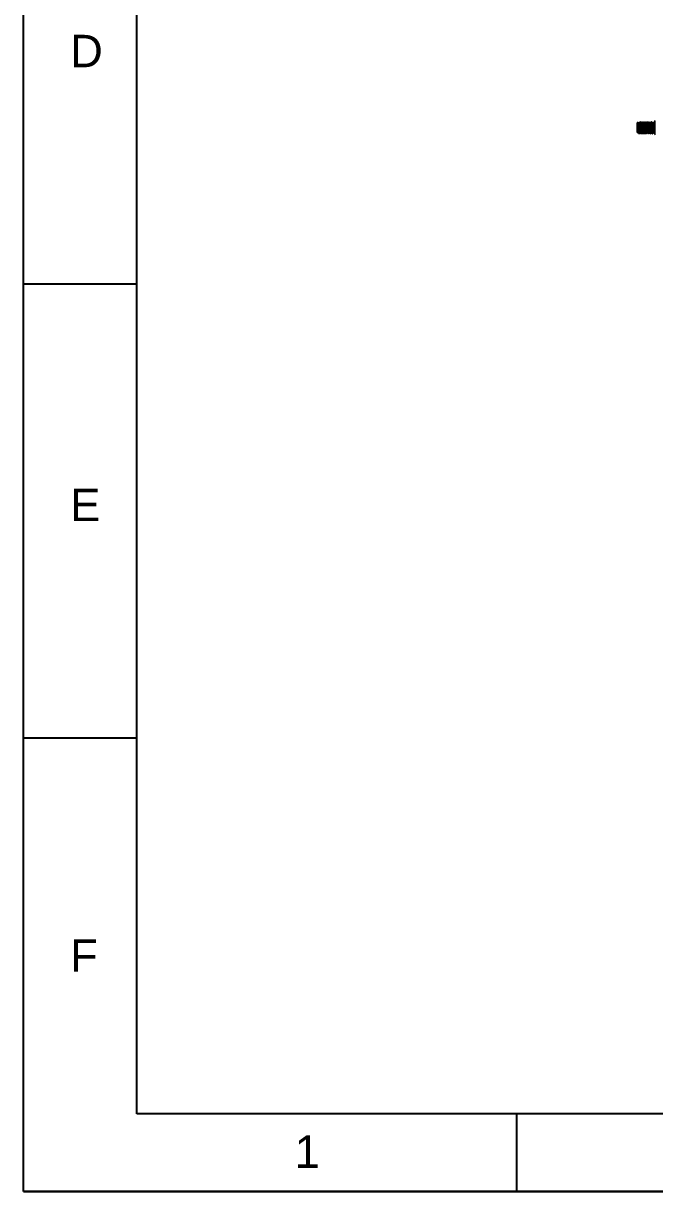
# Model space of a CAD drawing. Header units: millimetres. Extents: x 1409 to 26878, y 589 to 5187.
# Drawn here: x 1409 to 1736, y 589 to 1195 of the extents above; entities that cross this region are included whole.
import ezdxf

# ---------------------------------------------------------------- set-up
doc = ezdxf.new("R2010")
doc.units = ezdxf.units.MM
doc.layers.add('02___PRT_ALL_AXES', color=7, linetype='Continuous')
doc.layers.add('图框', color=7, linetype='Continuous')
doc.layers.add('细实线', color=7, linetype='Continuous', lineweight=18)
doc.styles.get("Standard").update_dxf_attribs({"font": 'arial.ttf'})

# ---------------------------------------------------------------- blocks, each defined once
blk = doc.blocks.new('产品尺寸图图框')
at = {"layer": '图框'}
for p, q in [((314.593, 395.09), (314.593, 605.09)), ((323.343, 401.09), (323.343, 599.09)), ((314.593, 465.09), (323.343, 465.09)), ((314.593, 430.09), (323.343, 430.09)), ((605.843, 401.09), (323.343, 401.09)), ((352.593, 401.09), (352.593, 395.09)), ((611.593, 395.09), (314.593, 395.09)), ((314.593, 395.09), (611.593, 395.09))]:
    blk.add_line(p, q, dxfattribs=at)
at = {"layer": '图框', "char_height": 2.5, "attachment_point": 1}
for s, insert in [('D', (318.198, 484.3)), ('E', (318.198, 449.3)), ('F', (318.198, 414.553)), ('1', (335.498, 399.421))]:
    blk.add_mtext_dynamic_manual_height_columns(s, width=1.58949, gutter_width=1.25, heights=[0], dxfattribs=dict(at, insert=insert))

msp = doc.modelspace()

# ---------------------------------------------------------------- linework, layer by layer
at = {"color": 7, "linetype": 'Continuous'}
for p, q in [((1727.1459, 1143.0697), (1727.5508, 1143.4746)), ((1727.1459, 1138.0697), (1727.1459, 1143.0697)), ((1727.5508, 1143.4746), (1727.5603, 1143.4712)), ((1727.6459, 1140.5697), (1727.6459, 1142.3331)), ((1728.3813, 1143.5571), (1728.3959, 1143.5697)), ((1729.3813, 1143.5571), (1729.3959, 1143.5697)), ((1729.5105, 1143.5571), (1729.4959, 1143.5697)), ((1730.3813, 1143.5571), (1730.3959, 1143.5697)), ((1730.5105, 1143.5571), (1730.4959, 1143.5697)), ((1731.3813, 1143.5571), (1731.3959, 1143.5697)), ((1731.5105, 1143.5571), (1731.4959, 1143.5697)), ((1732.3813, 1143.5571), (1732.3959, 1143.5697)), ((1732.5105, 1143.5571), (1732.4959, 1143.5697)), ((1733.3813, 1143.5571), (1733.3959, 1143.5697)), ((1733.5105, 1143.5571), (1733.4959, 1143.5697)), ((1734.3959, 1143.5697), (1734.3813, 1143.5571)), ((1734.5105, 1143.5571), (1734.4959, 1143.5697)), ((1735.1459, 1141.2559), (1734.6959, 1141.4968)), ((1734.9459, 1137.5697), (1734.9459, 1139.9064)), ((1735.358, 1141.3694), (1735.1459, 1141.2559)), ((1735.221, 1143.2807), (1735.2312, 1143.2844)), ((1735.4459, 1143.0697), (1735.2312, 1143.2844)), ((1735.4459, 1138.0697), (1735.4459, 1143.0697)), ((1735.9459, 1143.0697), (1735.4459, 1143.0697)), ((1735.9459, 1143.7197), (1735.9459, 1137.4197)), ((1727.1459, 1138.0697), (1727.2338, 1137.9818)), ((1727.2338, 1137.9818), (1727.2445, 1137.9856)), ((1727.8813, 1137.5823), (1727.8959, 1137.5697)), ((1727.9959, 1137.5697), (1728.0105, 1137.5823)), ((1728.8813, 1137.5823), (1728.8959, 1137.5697)), ((1729.0105, 1137.5823), (1728.9959, 1137.5697)), ((1729.8813, 1137.5823), (1729.8959, 1137.5697)), ((1730.0105, 1137.5823), (1729.9959, 1137.5697)), ((1730.8813, 1137.5823), (1730.8959, 1137.5697)), ((1731.0105, 1137.5823), (1730.9959, 1137.5697)), ((1731.8959, 1137.5697), (1731.8813, 1137.5823)), ((1732.0105, 1137.5823), (1731.9959, 1137.5697)), ((1732.8959, 1137.5697), (1732.8813, 1137.5823)), ((1733.0105, 1137.5823), (1732.9959, 1137.5697)), ((1733.8813, 1137.5823), (1733.8959, 1137.5697)), ((1734.0105, 1137.5823), (1733.9959, 1137.5697)), ((1734.8959, 1137.5697), (1734.8813, 1137.5823)), ((1735.4459, 1138.0697), (1734.9459, 1137.5697)), ((1735.9459, 1138.0697), (1735.4459, 1138.0697))]:
    msp.add_line(p, q, dxfattribs=at)
for points in [[(1727.2445, 1137.9856), (1727.3428, 1138.1549), (1727.4459, 1138.3322)], [(1727.4262, 1138.366), (1727.5519, 1138.1499), (1727.7261, 1137.8499), (1727.8813, 1137.5823)], [(1727.9656, 1142.7734), (1727.8428, 1142.9845), (1727.6686, 1143.2845), (1727.5603, 1143.4712)], [(1728.3813, 1143.5571), (1728.2261, 1143.2895), (1728.0519, 1142.9895), (1727.9459, 1142.8072)], [(1728.0105, 1137.5823), (1728.1686, 1137.8549), (1728.3428, 1138.1549), (1728.4459, 1138.3322)], [(1728.4262, 1138.366), (1728.5519, 1138.1499), (1728.7261, 1137.8499), (1728.8813, 1137.5823)], [(1728.9656, 1142.7734), (1728.8428, 1142.9845), (1728.6686, 1143.2845), (1728.5105, 1143.5571)], [(1729.3813, 1143.5571), (1729.2261, 1143.2895), (1729.0519, 1142.9895), (1728.9459, 1142.8072)], [(1729.0105, 1137.5823), (1729.1686, 1137.8549), (1729.3428, 1138.1549), (1729.4459, 1138.3322)], [(1729.4262, 1138.366), (1729.5519, 1138.1499), (1729.7261, 1137.8499), (1729.8813, 1137.5823)], [(1729.9656, 1142.7734), (1729.8428, 1142.9845), (1729.6686, 1143.2845), (1729.5105, 1143.5571)], [(1730.3813, 1143.5571), (1730.2261, 1143.2895), (1730.0519, 1142.9895), (1729.9459, 1142.8072)], [(1730.0105, 1137.5823), (1730.1686, 1137.8549), (1730.3428, 1138.1549), (1730.4459, 1138.3322)], [(1730.4262, 1138.366), (1730.5519, 1138.1499), (1730.7261, 1137.8499), (1730.8813, 1137.5823)], [(1730.9656, 1142.7734), (1730.8428, 1142.9845), (1730.6686, 1143.2845), (1730.5105, 1143.5571)], [(1731.3813, 1143.5571), (1731.2261, 1143.2895), (1731.0519, 1142.9895), (1730.9459, 1142.8072)], [(1731.0105, 1137.5823), (1731.1686, 1137.8549), (1731.3428, 1138.1549), (1731.4459, 1138.3322)], [(1731.4262, 1138.366), (1731.5519, 1138.1499), (1731.7261, 1137.8499), (1731.8813, 1137.5823)], [(1731.9656, 1142.7734), (1731.8428, 1142.9845), (1731.6686, 1143.2845), (1731.5105, 1143.5571)], [(1732.3813, 1143.5571), (1732.2261, 1143.2895), (1732.0519, 1142.9895), (1731.9459, 1142.8072)], [(1732.0105, 1137.5823), (1732.1686, 1137.8549), (1732.3428, 1138.1549), (1732.4459, 1138.3322)], [(1732.4262, 1138.366), (1732.5519, 1138.1499), (1732.7261, 1137.8499), (1732.8813, 1137.5823)], [(1732.9656, 1142.7734), (1732.8428, 1142.9845), (1732.6686, 1143.2845), (1732.5105, 1143.5571)], [(1733.3813, 1143.5571), (1733.2261, 1143.2895), (1733.0519, 1142.9895), (1732.9459, 1142.8072)], [(1733.0105, 1137.5823), (1733.1686, 1137.8549), (1733.3428, 1138.1549), (1733.4459, 1138.3322)], [(1733.4262, 1138.366), (1733.5519, 1138.1499), (1733.7261, 1137.8499), (1733.8813, 1137.5823)], [(1733.9656, 1142.7734), (1733.8428, 1142.9845), (1733.6686, 1143.2845), (1733.5105, 1143.5571)], [(1734.3813, 1143.5571), (1734.2261, 1143.2895), (1734.0519, 1142.9895), (1733.9459, 1142.8072)], [(1734.0105, 1137.5823), (1734.1686, 1137.8549), (1734.3428, 1138.1549), (1734.4459, 1138.3322)], [(1734.4262, 1138.366), (1734.5519, 1138.1499), (1734.7261, 1137.8499), (1734.8813, 1137.5823)], [(1734.9656, 1142.7734), (1734.8428, 1142.9845), (1734.6686, 1143.2845), (1734.5105, 1143.5571)], [(1735.221, 1143.2807), (1735.0519, 1142.9895), (1734.9459, 1142.8072)]]:
    msp.add_lwpolyline(points, dxfattribs=at)
for centre, start, end in [((1736.2459, 1143.7197), 90, 180), ((1736.2459, 1137.4197), 180, 270)]:
    msp.add_arc(centre, 0.3, start, end, dxfattribs=at)
for points, knots in [([(1727.1459, 1142.9962), (1727.152, 1142.9924), (1727.1643, 1142.9825), (1727.1812, 1142.9635), (1727.1979, 1142.9394), (1727.2146, 1142.9104), (1727.2311, 1142.8763), (1727.2475, 1142.8374), (1727.2639, 1142.7937), (1727.2865, 1142.7265), (1727.3141, 1142.6313), (1727.3457, 1142.504), (1727.3771, 1142.3608), (1727.4081, 1142.2028), (1727.4389, 1142.0314), (1727.4693, 1141.8477), (1727.4995, 1141.6533), (1727.54, 1141.3767), (1727.5894, 1141.0145), (1727.627, 1140.7202), (1727.6459, 1140.5697)], [0, 0, 0, 0, 0.00868031, 0.01877455, 0.03046572, 0.04385607, 0.05899946, 0.07591479, 0.09459861, 0.11503533, 0.16106056, 0.21369373, 0.27254751, 0.33718487, 0.4071235, 0.48185662, 0.56083809, 0.64351372, 0.81776721, 1, 1, 1, 1]), ([(1727.4262, 1138.366), (1727.4247, 1138.3688), (1727.4215, 1138.3748), (1727.4153, 1138.3892), (1727.4078, 1138.4114), (1727.3992, 1138.443), (1727.3906, 1138.481), (1727.3819, 1138.5253), (1727.3696, 1138.5965), (1727.3547, 1138.7003), (1727.3375, 1138.8415), (1727.3202, 1139.0037), (1727.3028, 1139.1848), (1727.2855, 1139.3826), (1727.2681, 1139.5948), (1727.2445, 1139.8989), (1727.2155, 1140.2947), (1727.1813, 1140.7748), (1727.1579, 1141.0966), (1727.1459, 1141.2559)], [0, 0, 0, 0, 0.0032477, 0.00701249, 0.01612934, 0.02739136, 0.04080228, 0.05634827, 0.07399115, 0.11537077, 0.16450386, 0.22080817, 0.28363325, 0.35221851, 0.42575351, 0.50334964, 0.66696417, 0.83520751, 1, 1, 1, 1]), ([(1727.1459, 1138.9602), (1727.1495, 1138.8904), (1727.1565, 1138.7579), (1727.1674, 1138.5706), (1727.1769, 1138.4287), (1727.1845, 1138.3275), (1727.19, 1138.2612), (1727.1954, 1138.2017), (1727.2008, 1138.1491), (1727.2062, 1138.1034), (1727.2116, 1138.0649), (1727.2163, 1138.0374), (1727.2201, 1138.019), (1727.2228, 1138.008), (1727.2254, 1137.9988), (1727.2281, 1137.9914), (1727.2307, 1137.9858), (1727.2328, 1137.9829), (1727.2338, 1137.9818)], [0, 0, 0, 0, 0.21281195, 0.404288, 0.57181818, 0.64603414, 0.71361313, 0.77437625, 0.82818239, 0.8748971, 0.91439344, 0.94659665, 0.95996176, 0.97150686, 0.98124293, 0.98919317, 0.9954069, 1, 1, 1, 1]), ([(1727.5603, 1143.4712), (1727.5614, 1143.4693), (1727.5634, 1143.4649), (1727.566, 1143.457), (1727.5687, 1143.447), (1727.5725, 1143.4297), (1727.5772, 1143.4028), (1727.5824, 1143.3644), (1727.5877, 1143.3179), (1727.5931, 1143.2635), (1727.5984, 1143.2014), (1727.6037, 1143.1317), (1727.609, 1143.0547), (1727.6164, 1142.938), (1727.6254, 1142.7756), (1727.6359, 1142.5623), (1727.6425, 1142.412), (1727.6459, 1142.3331)], [0, 0, 0, 0, 0.0055446, 0.01279714, 0.02180408, 0.03258162, 0.05945816, 0.09340812, 0.13437102, 0.18223451, 0.23684218, 0.29803224, 0.3656382, 0.43946538, 0.60493478, 0.79260805, 1, 1, 1, 1]), ([(1727.6459, 1142.3331), (1727.6535, 1142.2167), (1727.6686, 1141.9751), (1727.6902, 1141.6016), (1727.7119, 1141.2086), (1727.7335, 1140.8036), (1727.7552, 1140.3942), (1727.7769, 1139.9881), (1727.7985, 1139.593), (1727.8201, 1139.2163), (1727.8417, 1138.8651), (1727.8602, 1138.5914), (1727.8752, 1138.3902), (1727.8861, 1138.2543), (1727.8969, 1138.1293), (1727.9078, 1138.0157), (1727.9186, 1137.9143), (1727.9294, 1137.8254), (1727.9388, 1137.7593), (1727.9464, 1137.7131), (1727.9518, 1137.6834), (1727.9573, 1137.6571), (1727.9627, 1137.6343), (1727.9681, 1137.6149), (1727.9734, 1137.5989), (1727.9788, 1137.5865), (1727.9835, 1137.5783), (1727.9875, 1137.5738), (1727.9902, 1137.5715), (1727.993, 1137.57), (1727.995, 1137.5697), (1727.9959, 1137.5697)], [0, 0, 0, 0, 0.07307491, 0.15175285, 0.23448257, 0.31975119, 0.40594689, 0.49144602, 0.5746432, 0.65397222, 0.72794502, 0.79517322, 0.82585736, 0.85439578, 0.88065699, 0.90451418, 0.92586304, 0.94460783, 0.96066157, 0.9676607, 0.97396655, 0.97957403, 0.9844793, 0.98868216, 0.99218903, 0.99501394, 0.99718713, 0.99805082, 0.99878612, 0.99942133, 1, 1, 1, 1]), ([(1727.6459, 1140.5697), (1727.6557, 1140.3859), (1727.6748, 1140.0244), (1727.6993, 1139.5785), (1727.7191, 1139.2356), (1727.7338, 1138.9941), (1727.7484, 1138.7661), (1727.763, 1138.5535), (1727.7776, 1138.3581), (1727.7922, 1138.1815), (1727.8067, 1138.0254), (1727.8211, 1137.8909), (1727.8337, 1137.7931), (1727.844, 1137.7265), (1727.8513, 1137.6856), (1727.8586, 1137.6508), (1727.8658, 1137.6223), (1727.8721, 1137.6024), (1727.8773, 1137.5898), (1727.88, 1137.5846), (1727.8813, 1137.5823)], [0, 0, 0, 0, 0.1840874, 0.36193086, 0.44659118, 0.5274618, 0.60384067, 0.67508131, 0.74057966, 0.79978498, 0.8522004, 0.89738709, 0.93498478, 0.95084059, 0.96470062, 0.97654618, 0.98636523, 0.9941651, 0.99732272, 1, 1, 1, 1]), ([(1728.4262, 1138.366), (1728.4235, 1138.3707), (1728.4183, 1138.3818), (1728.4112, 1138.401), (1728.4041, 1138.4246), (1728.397, 1138.4526), (1728.3898, 1138.4848), (1728.3798, 1138.5362), (1728.3675, 1138.6107), (1728.3533, 1138.7121), (1728.3391, 1138.8287), (1728.3248, 1138.9594), (1728.3105, 1139.1034), (1728.2962, 1139.2593), (1728.2766, 1139.4873), (1728.2525, 1139.7921), (1728.2242, 1140.1745), (1728.1959, 1140.5697), (1728.1676, 1140.9649), (1728.1393, 1141.3473), (1728.1152, 1141.6521), (1728.0956, 1141.8801), (1728.0813, 1142.036), (1728.067, 1142.18), (1728.0527, 1142.3107), (1728.0385, 1142.4273), (1728.0243, 1142.5287), (1728.012, 1142.6032), (1728.002, 1142.6546), (1727.9948, 1142.6868), (1727.9877, 1142.7148), (1727.9806, 1142.7384), (1727.9735, 1142.7576), (1727.9683, 1142.7687), (1727.9656, 1142.7733)], [0, 0, 0, 0, 0.00367261, 0.00827011, 0.01381392, 0.02031208, 0.02776058, 0.03614869, 0.0556905, 0.07881306, 0.10533393, 0.13504996, 0.16772553, 0.20309433, 0.24087748, 0.32243243, 0.40975095, 0.50000037, 0.59024942, 0.67756763, 0.759123, 0.79690569, 0.8322758, 0.86494963, 0.89466764, 0.92118718, 0.94430965, 0.9638527, 0.9722395, 0.9796872, 0.98618648, 0.99173178, 0.99632868, 1, 1, 1, 1]), ([(1728.3959, 1143.5697), (1728.3972, 1143.5697), (1728.4002, 1143.5689), (1728.4042, 1143.5659), (1728.408, 1143.5613), (1728.4119, 1143.5548), (1728.4158, 1143.5467), (1728.4196, 1143.5367), (1728.4235, 1143.525), (1728.429, 1143.5059), (1728.4357, 1143.4776), (1728.4434, 1143.4383), (1728.4511, 1143.3921), (1728.4589, 1143.3392), (1728.4666, 1143.2795), (1728.4744, 1143.2134), (1728.4822, 1143.1408), (1728.4929, 1143.032), (1728.5062, 1142.8814), (1728.5217, 1142.6843), (1728.5371, 1142.4668), (1728.5527, 1142.2311), (1728.5682, 1141.9794), (1728.5837, 1141.7141), (1728.5993, 1141.4378), (1728.6202, 1141.0551), (1728.6356, 1140.7648), (1728.6459, 1140.5697)], [0, 0, 0, 0, 0.00132766, 0.00290261, 0.00488026, 0.00733984, 0.01032153, 0.01384698, 0.01792859, 0.02257373, 0.03356633, 0.04682583, 0.06233444, 0.08006795, 0.09999515, 0.1220687, 0.14623641, 0.17244523, 0.23074535, 0.29640765, 0.36881976, 0.4472831, 0.53105702, 0.61932139, 0.71123372, 0.80594278, 1, 1, 1, 1]), ([(1728.5105, 1143.5571), (1728.5094, 1143.559), (1728.5072, 1143.5624), (1728.5036, 1143.5665), (1728.4999, 1143.5691), (1728.4971, 1143.5697), (1728.4959, 1143.5697)], [0, 0, 0, 0, 0.32952599, 0.59720714, 0.81391513, 1, 1, 1, 1]), ([(1728.6159, 1142.7566), (1728.6117, 1142.8107), (1728.6034, 1142.9136), (1728.5904, 1143.0596), (1728.5773, 1143.1885), (1728.5644, 1143.2994), (1728.5531, 1143.3803), (1728.5439, 1143.4354), (1728.5373, 1143.4694), (1728.5308, 1143.4986), (1728.5244, 1143.5227), (1728.5179, 1143.5418), (1728.5131, 1143.5527), (1728.5105, 1143.5571)], [0, 0, 0, 0, 0.20112501, 0.38263727, 0.54306366, 0.68136038, 0.79668763, 0.84553088, 0.88841043, 0.92527782, 0.95611412, 0.98097195, 1, 1, 1, 1]), ([(1728.7459, 1140.5697), (1728.7351, 1140.7725), (1728.7141, 1141.1697), (1728.6823, 1141.7447), (1728.6551, 1142.1973), (1728.6329, 1142.5291), (1728.6216, 1142.6831), (1728.6159, 1142.7566)], [0, 0, 0, 0, 0.27809336, 0.54464386, 0.78863982, 0.89900579, 1, 1, 1, 1]), ([(1728.6459, 1140.5697), (1728.6557, 1140.3859), (1728.6748, 1140.0244), (1728.6993, 1139.5785), (1728.7191, 1139.2356), (1728.7338, 1138.9941), (1728.7484, 1138.7661), (1728.763, 1138.5535), (1728.7776, 1138.3581), (1728.7922, 1138.1815), (1728.8067, 1138.0254), (1728.8211, 1137.8909), (1728.8337, 1137.7931), (1728.844, 1137.7265), (1728.8513, 1137.6856), (1728.8586, 1137.6508), (1728.8658, 1137.6223), (1728.8721, 1137.6024), (1728.8773, 1137.5898), (1728.88, 1137.5846), (1728.8813, 1137.5823)], [0, 0, 0, 0, 0.1840874, 0.36193086, 0.44659118, 0.5274618, 0.60384067, 0.67508131, 0.74057966, 0.79978498, 0.8522004, 0.89738709, 0.93498478, 0.95084059, 0.96470062, 0.97654618, 0.98636523, 0.9941651, 0.99732272, 1, 1, 1, 1]), ([(1728.9959, 1137.5697), (1728.9946, 1137.5697), (1728.9916, 1137.5705), (1728.9876, 1137.5735), (1728.9838, 1137.5781), (1728.9799, 1137.5846), (1728.976, 1137.5927), (1728.9722, 1137.6027), (1728.9683, 1137.6144), (1728.9628, 1137.6335), (1728.9561, 1137.6618), (1728.9484, 1137.7011), (1728.9407, 1137.7473), (1728.9329, 1137.8002), (1728.9252, 1137.8599), (1728.9174, 1137.926), (1728.9096, 1137.9986), (1728.8989, 1138.1074), (1728.8856, 1138.258), (1728.8701, 1138.4551), (1728.8547, 1138.6726), (1728.8391, 1138.9083), (1728.8236, 1139.16), (1728.8081, 1139.4253), (1728.7925, 1139.7016), (1728.7716, 1140.0843), (1728.7563, 1140.3746), (1728.7459, 1140.5697)], [0, 0, 0, 0, 0.00132766, 0.00290261, 0.00488026, 0.00733984, 0.01032153, 0.01384698, 0.01792859, 0.02257373, 0.03356633, 0.04682583, 0.06233444, 0.08006795, 0.09999515, 0.1220687, 0.14623641, 0.17244523, 0.23074535, 0.29640765, 0.36881976, 0.4472831, 0.53105702, 0.61932139, 0.71123372, 0.80594278, 1, 1, 1, 1]), ([(1729.0659, 1142.1884), (1729.0619, 1142.2266), (1729.054, 1142.2995), (1729.0415, 1142.4032), (1729.0291, 1142.4956), (1729.0167, 1142.576), (1729.006, 1142.6352), (1728.9973, 1142.6762), (1728.991, 1142.7021), (1728.9848, 1142.7247), (1728.9786, 1142.744), (1728.9724, 1142.76), (1728.9679, 1142.7693), (1728.9656, 1142.7734)], [0, 0, 0, 0, 0.19354271, 0.36941916, 0.52634108, 0.66322385, 0.77940823, 0.82956689, 0.87435923, 0.91376744, 0.94780231, 0.97650927, 1, 1, 1, 1]), ([(1729.4262, 1138.366), (1729.4242, 1138.3696), (1729.4201, 1138.3778), (1729.4145, 1138.3916), (1729.409, 1138.4082), (1729.401, 1138.4355), (1729.3914, 1138.4764), (1729.3803, 1138.5333), (1729.3692, 1138.6005), (1729.358, 1138.6774), (1729.3469, 1138.7638), (1729.3357, 1138.8592), (1729.3245, 1138.9632), (1729.3091, 1139.1174), (1729.2901, 1139.3273), (1729.2678, 1139.5968), (1729.2456, 1139.8858), (1729.2233, 1140.1884), (1729.201, 1140.4986), (1729.1787, 1140.8103), (1729.1564, 1141.1171), (1729.1341, 1141.413), (1729.1119, 1141.6921), (1729.0897, 1141.9487), (1729.0739, 1142.1117), (1729.0659, 1142.1884)], [0, 0, 0, 0, 0.00322654, 0.0071034, 0.01164689, 0.01686226, 0.0293061, 0.04441371, 0.06213868, 0.08239945, 0.10510164, 0.13014495, 0.15740449, 0.18674471, 0.25109612, 0.32192471, 0.39783261, 0.4773115, 0.55878032, 0.64062118, 0.72120696, 0.79893105, 0.87224716, 0.93974177, 1, 1, 1, 1]), ([(1729.3959, 1143.5697), (1729.3972, 1143.5697), (1729.4, 1143.569), (1729.4038, 1143.5663), (1729.4075, 1143.5619), (1729.4113, 1143.556), (1729.415, 1143.5485), (1729.4187, 1143.5393), (1729.4224, 1143.5285), (1729.4277, 1143.5109), (1729.4341, 1143.4848), (1729.4415, 1143.4486), (1729.4489, 1143.4059), (1729.4563, 1143.357), (1729.4638, 1143.3019), (1729.4712, 1143.2408), (1729.4787, 1143.1737), (1729.489, 1143.0729), (1729.5018, 1142.9332), (1729.5112, 1142.8178), (1729.5159, 1142.7566)], [0, 0, 0, 0, 0.0046303, 0.01006171, 0.01681687, 0.02516903, 0.03525894, 0.04716289, 0.06092446, 0.07656944, 0.11356151, 0.15817542, 0.21035569, 0.27002065, 0.3370744, 0.41138916, 0.49281305, 0.5811905, 0.77806073, 1, 1, 1, 1]), ([(1729.7459, 1140.5697), (1729.7361, 1140.7535), (1729.717, 1141.115), (1729.6925, 1141.5609), (1729.6727, 1141.9038), (1729.658, 1142.1453), (1729.6434, 1142.3733), (1729.6288, 1142.5859), (1729.6142, 1142.7813), (1729.5996, 1142.9579), (1729.5851, 1143.114), (1729.5707, 1143.2485), (1729.5581, 1143.3463), (1729.5478, 1143.4129), (1729.5405, 1143.4538), (1729.5332, 1143.4886), (1729.526, 1143.5171), (1729.5197, 1143.537), (1729.5145, 1143.5496), (1729.5118, 1143.5548), (1729.5105, 1143.5571)], [0, 0, 0, 0, 0.18408737, 0.36193079, 0.4465911, 0.52746171, 0.60384057, 0.6750812, 0.74057955, 0.79978487, 0.85220031, 0.897387, 0.93498471, 0.95084053, 0.96470057, 0.97654615, 0.9863652, 0.99416508, 0.99732271, 1, 1, 1, 1]), ([(1729.5159, 1142.7566), (1729.5216, 1142.6831), (1729.5329, 1142.5291), (1729.5551, 1142.1973), (1729.5823, 1141.7447), (1729.6141, 1141.1697), (1729.6351, 1140.7725), (1729.6459, 1140.5697)], [0, 0, 0, 0, 0.10099421, 0.21136018, 0.45535613, 0.72190664, 1, 1, 1, 1]), ([(1729.6459, 1140.5697), (1729.6557, 1140.3859), (1729.6748, 1140.0244), (1729.6993, 1139.5785), (1729.7191, 1139.2356), (1729.7338, 1138.9941), (1729.7484, 1138.7661), (1729.763, 1138.5535), (1729.7776, 1138.3581), (1729.7922, 1138.1815), (1729.8067, 1138.0254), (1729.8211, 1137.8909), (1729.8337, 1137.7931), (1729.844, 1137.7265), (1729.8513, 1137.6856), (1729.8586, 1137.6508), (1729.8658, 1137.6223), (1729.8721, 1137.6024), (1729.8773, 1137.5898), (1729.88, 1137.5846), (1729.8813, 1137.5823)], [0, 0, 0, 0, 0.1840874, 0.36193086, 0.44659118, 0.5274618, 0.60384067, 0.67508131, 0.74057966, 0.79978498, 0.8522004, 0.89738709, 0.93498478, 0.95084059, 0.96470062, 0.97654618, 0.98636523, 0.9941651, 0.99732272, 1, 1, 1, 1]), ([(1729.9959, 1137.5697), (1729.9946, 1137.5697), (1729.9916, 1137.5705), (1729.9876, 1137.5735), (1729.9838, 1137.5781), (1729.9799, 1137.5846), (1729.976, 1137.5927), (1729.9722, 1137.6027), (1729.9683, 1137.6144), (1729.9628, 1137.6335), (1729.9561, 1137.6618), (1729.9484, 1137.7011), (1729.9407, 1137.7473), (1729.9329, 1137.8002), (1729.9252, 1137.8599), (1729.9174, 1137.926), (1729.9096, 1137.9986), (1729.8989, 1138.1074), (1729.8856, 1138.258), (1729.8701, 1138.4551), (1729.8547, 1138.6726), (1729.8391, 1138.9083), (1729.8236, 1139.16), (1729.8081, 1139.4253), (1729.7925, 1139.7016), (1729.7716, 1140.0843), (1729.7563, 1140.3746), (1729.7459, 1140.5697)], [0, 0, 0, 0, 0.00132766, 0.00290261, 0.00488026, 0.00733984, 0.01032153, 0.01384698, 0.01792859, 0.02257373, 0.03356633, 0.04682583, 0.06233444, 0.08006795, 0.09999515, 0.1220687, 0.14623641, 0.17244523, 0.23074535, 0.29640765, 0.36881976, 0.4472831, 0.53105702, 0.61932139, 0.71123372, 0.80594278, 1, 1, 1, 1]), ([(1730.4262, 1138.366), (1730.4235, 1138.3707), (1730.4183, 1138.3818), (1730.4112, 1138.401), (1730.4041, 1138.4246), (1730.397, 1138.4526), (1730.3898, 1138.4848), (1730.3798, 1138.5362), (1730.3675, 1138.6107), (1730.3533, 1138.7121), (1730.3391, 1138.8287), (1730.3248, 1138.9594), (1730.3105, 1139.1034), (1730.2962, 1139.2593), (1730.2766, 1139.4873), (1730.2525, 1139.7921), (1730.2242, 1140.1745), (1730.1959, 1140.5697), (1730.1676, 1140.9649), (1730.1393, 1141.3473), (1730.1152, 1141.6521), (1730.0956, 1141.8801), (1730.0813, 1142.036), (1730.067, 1142.18), (1730.0527, 1142.3107), (1730.0385, 1142.4273), (1730.0243, 1142.5287), (1730.012, 1142.6032), (1730.002, 1142.6546), (1729.9948, 1142.6868), (1729.9877, 1142.7148), (1729.9806, 1142.7384), (1729.9736, 1142.7576), (1729.9683, 1142.7687), (1729.9656, 1142.7734)], [0, 0, 0, 0, 0.0036735, 0.00827308, 0.01381777, 0.02031367, 0.02776039, 0.03614968, 0.05569402, 0.07881293, 0.10533677, 0.13505072, 0.16772665, 0.20309664, 0.24087759, 0.32243287, 0.40975204, 0.50000086, 0.59024912, 0.67756752, 0.75912372, 0.79690402, 0.83227632, 0.86494873, 0.89466598, 0.92118775, 0.94430678, 0.96385356, 0.97223984, 0.97968535, 0.98618328, 0.9917303, 0.99632951, 1, 1, 1, 1]), ([(1730.3959, 1143.5697), (1730.3972, 1143.5697), (1730.4002, 1143.5689), (1730.4042, 1143.5659), (1730.408, 1143.5613), (1730.4119, 1143.5548), (1730.4158, 1143.5467), (1730.4196, 1143.5367), (1730.4235, 1143.525), (1730.429, 1143.5059), (1730.4357, 1143.4776), (1730.4434, 1143.4383), (1730.4511, 1143.3921), (1730.4589, 1143.3392), (1730.4666, 1143.2795), (1730.4744, 1143.2134), (1730.4822, 1143.1408), (1730.4929, 1143.032), (1730.5062, 1142.8814), (1730.5217, 1142.6843), (1730.5371, 1142.4668), (1730.5527, 1142.2311), (1730.5682, 1141.9794), (1730.5837, 1141.7141), (1730.5993, 1141.4378), (1730.6202, 1141.0551), (1730.6356, 1140.7648), (1730.6459, 1140.5697)], [0, 0, 0, 0, 0.00132766, 0.00290261, 0.00488026, 0.00733984, 0.01032153, 0.01384698, 0.01792859, 0.02257373, 0.03356633, 0.04682583, 0.06233444, 0.08006795, 0.09999515, 0.1220687, 0.14623641, 0.17244523, 0.23074535, 0.29640765, 0.36881976, 0.4472831, 0.53105702, 0.61932139, 0.71123372, 0.80594278, 1, 1, 1, 1]), ([(1730.7459, 1140.5697), (1730.7361, 1140.7535), (1730.717, 1141.115), (1730.6925, 1141.5609), (1730.6727, 1141.9038), (1730.658, 1142.1453), (1730.6434, 1142.3733), (1730.6288, 1142.5859), (1730.6142, 1142.7813), (1730.5996, 1142.9579), (1730.5851, 1143.114), (1730.5707, 1143.2485), (1730.5581, 1143.3463), (1730.5478, 1143.4129), (1730.5405, 1143.4538), (1730.5332, 1143.4886), (1730.526, 1143.5171), (1730.5197, 1143.537), (1730.5145, 1143.5496), (1730.5118, 1143.5548), (1730.5105, 1143.5571)], [0, 0, 0, 0, 0.18408737, 0.36193079, 0.4465911, 0.52746171, 0.60384057, 0.6750812, 0.74057955, 0.79978487, 0.85220031, 0.897387, 0.93498471, 0.95084053, 0.96470057, 0.97654615, 0.9863652, 0.99416508, 0.99732271, 1, 1, 1, 1]), ([(1730.6459, 1140.5697), (1730.6557, 1140.3859), (1730.6748, 1140.0244), (1730.6993, 1139.5785), (1730.7191, 1139.2356), (1730.7338, 1138.9941), (1730.7484, 1138.7661), (1730.763, 1138.5535), (1730.7776, 1138.3581), (1730.7922, 1138.1815), (1730.8067, 1138.0254), (1730.8211, 1137.8909), (1730.8337, 1137.7931), (1730.844, 1137.7265), (1730.8513, 1137.6856), (1730.8586, 1137.6508), (1730.8658, 1137.6223), (1730.8721, 1137.6024), (1730.8773, 1137.5898), (1730.88, 1137.5846), (1730.8813, 1137.5823)], [0, 0, 0, 0, 0.1840874, 0.36193086, 0.44659118, 0.5274618, 0.60384067, 0.67508131, 0.74057966, 0.79978498, 0.8522004, 0.89738709, 0.93498478, 0.95084059, 0.96470062, 0.97654618, 0.98636523, 0.9941651, 0.99732272, 1, 1, 1, 1]), ([(1730.9959, 1137.5697), (1730.9946, 1137.5697), (1730.9916, 1137.5705), (1730.9876, 1137.5735), (1730.9838, 1137.5781), (1730.9799, 1137.5846), (1730.976, 1137.5927), (1730.9722, 1137.6027), (1730.9683, 1137.6144), (1730.9628, 1137.6335), (1730.9561, 1137.6618), (1730.9484, 1137.7011), (1730.9407, 1137.7473), (1730.9329, 1137.8002), (1730.9252, 1137.8599), (1730.9174, 1137.926), (1730.9096, 1137.9986), (1730.8989, 1138.1074), (1730.8856, 1138.258), (1730.8701, 1138.4551), (1730.8547, 1138.6726), (1730.8391, 1138.9083), (1730.8236, 1139.16), (1730.8081, 1139.4253), (1730.7925, 1139.7016), (1730.7716, 1140.0843), (1730.7563, 1140.3746), (1730.7459, 1140.5697)], [0, 0, 0, 0, 0.00132766, 0.00290261, 0.00488026, 0.00733984, 0.01032153, 0.01384698, 0.01792859, 0.02257373, 0.03356633, 0.04682583, 0.06233444, 0.08006795, 0.09999515, 0.1220687, 0.14623641, 0.17244523, 0.23074535, 0.29640765, 0.36881976, 0.4472831, 0.53105702, 0.61932139, 0.71123372, 0.80594278, 1, 1, 1, 1]), ([(1731.4262, 1138.3661), (1731.4235, 1138.3707), (1731.4183, 1138.3818), (1731.4112, 1138.401), (1731.4041, 1138.4246), (1731.397, 1138.4526), (1731.3898, 1138.4848), (1731.3798, 1138.5362), (1731.3675, 1138.6107), (1731.3533, 1138.7121), (1731.3391, 1138.8287), (1731.3248, 1138.9594), (1731.3105, 1139.1034), (1731.2962, 1139.2593), (1731.2766, 1139.4873), (1731.2525, 1139.7921), (1731.2242, 1140.1745), (1731.1959, 1140.5697), (1731.1676, 1140.9649), (1731.1393, 1141.3473), (1731.1152, 1141.6521), (1731.0956, 1141.8801), (1731.0813, 1142.036), (1731.067, 1142.18), (1731.0527, 1142.3107), (1731.0385, 1142.4273), (1731.0243, 1142.5287), (1731.012, 1142.6032), (1731.002, 1142.6546), (1730.9948, 1142.6868), (1730.9877, 1142.7148), (1730.9806, 1142.7384), (1730.9735, 1142.7576), (1730.9683, 1142.7687), (1730.9656, 1142.7733)], [0, 0, 0, 0, 0.00367154, 0.00826845, 0.01381336, 0.02031257, 0.02776049, 0.03614751, 0.05569013, 0.0788128, 0.10533246, 0.13505016, 0.16772435, 0.20309409, 0.24087698, 0.32243223, 0.40975048, 0.49999964, 0.59024903, 0.67756746, 0.7591225, 0.79690569, 0.8322747, 0.86494989, 0.8946665, 0.92118692, 0.94430973, 0.96385162, 0.9722394, 0.9796878, 0.98618644, 0.99173047, 0.99632772, 1, 1, 1, 1]), ([(1731.3959, 1143.5697), (1731.3972, 1143.5697), (1731.4002, 1143.5689), (1731.4042, 1143.5659), (1731.408, 1143.5613), (1731.4119, 1143.5548), (1731.4158, 1143.5467), (1731.4196, 1143.5367), (1731.4235, 1143.525), (1731.429, 1143.5059), (1731.4357, 1143.4776), (1731.4434, 1143.4383), (1731.4511, 1143.3921), (1731.4589, 1143.3392), (1731.4666, 1143.2795), (1731.4744, 1143.2134), (1731.4822, 1143.1408), (1731.4929, 1143.032), (1731.5062, 1142.8814), (1731.5217, 1142.6843), (1731.5371, 1142.4668), (1731.5527, 1142.2311), (1731.5682, 1141.9794), (1731.5837, 1141.7141), (1731.5993, 1141.4378), (1731.6202, 1141.0551), (1731.6356, 1140.7648), (1731.6459, 1140.5697)], [0, 0, 0, 0, 0.00132766, 0.00290261, 0.00488026, 0.00733984, 0.01032153, 0.01384698, 0.01792859, 0.02257373, 0.03356633, 0.04682583, 0.06233444, 0.08006795, 0.09999515, 0.1220687, 0.14623641, 0.17244523, 0.23074535, 0.29640765, 0.36881976, 0.4472831, 0.53105702, 0.61932139, 0.71123372, 0.80594278, 1, 1, 1, 1]), ([(1731.6559, 1142.1772), (1731.6501, 1142.2699), (1731.6386, 1142.4472), (1731.6206, 1142.6998), (1731.6052, 1142.8934), (1731.5927, 1143.0336), (1731.5836, 1143.1269), (1731.5746, 1143.2119), (1731.5656, 1143.2884), (1731.5566, 1143.3559), (1731.5476, 1143.4144), (1731.5387, 1143.4636), (1731.5309, 1143.4987), (1731.5244, 1143.522), (1731.52, 1143.5359), (1731.5155, 1143.5474), (1731.5122, 1143.5542), (1731.5105, 1143.5571)], [0, 0, 0, 0, 0.20046789, 0.38344752, 0.54634248, 0.61962339, 0.68715109, 0.74871772, 0.80411867, 0.85317937, 0.89577194, 0.93178186, 0.9611293, 0.97330537, 0.98382601, 0.99271104, 1, 1, 1, 1]), ([(1731.8813, 1137.5823), (1731.88, 1137.5846), (1731.8773, 1137.5898), (1731.8721, 1137.6024), (1731.8658, 1137.6223), (1731.8586, 1137.6508), (1731.8513, 1137.6856), (1731.844, 1137.7265), (1731.8337, 1137.7931), (1731.8211, 1137.8909), (1731.8067, 1138.0254), (1731.7922, 1138.1815), (1731.7776, 1138.3581), (1731.763, 1138.5535), (1731.7484, 1138.7661), (1731.7338, 1138.9941), (1731.7191, 1139.2356), (1731.6993, 1139.5785), (1731.6748, 1140.0244), (1731.6557, 1140.3859), (1731.6459, 1140.5697)], [0, 0, 0, 0, 0.00267728, 0.0058349, 0.01363477, 0.02345382, 0.03529938, 0.04915941, 0.06501522, 0.10261291, 0.1477996, 0.20021502, 0.25942034, 0.32491869, 0.39615933, 0.4725382, 0.55340882, 0.63806914, 0.8159126, 1, 1, 1, 1]), ([(1731.7459, 1140.5697), (1731.7311, 1140.8487), (1731.7093, 1141.2603), (1731.6791, 1141.7961), (1731.6637, 1142.0529), (1731.6559, 1142.1772)], [0, 0, 0, 0, 0.5206089, 0.76794124, 1, 1, 1, 1]), ([(1731.9959, 1137.5697), (1731.9946, 1137.5697), (1731.9916, 1137.5705), (1731.9876, 1137.5735), (1731.9838, 1137.5781), (1731.9799, 1137.5846), (1731.976, 1137.5927), (1731.9722, 1137.6027), (1731.9683, 1137.6144), (1731.9628, 1137.6335), (1731.9561, 1137.6618), (1731.9484, 1137.7011), (1731.9407, 1137.7473), (1731.9329, 1137.8002), (1731.9252, 1137.8599), (1731.9174, 1137.926), (1731.9096, 1137.9986), (1731.8989, 1138.1074), (1731.8856, 1138.258), (1731.8701, 1138.4551), (1731.8547, 1138.6726), (1731.8391, 1138.9083), (1731.8236, 1139.16), (1731.8081, 1139.4253), (1731.7925, 1139.7016), (1731.7716, 1140.0843), (1731.7563, 1140.3746), (1731.7459, 1140.5697)], [0, 0, 0, 0, 0.00132766, 0.00290261, 0.00488026, 0.00733984, 0.01032153, 0.01384698, 0.01792859, 0.02257373, 0.03356633, 0.04682583, 0.06233444, 0.08006795, 0.09999515, 0.1220687, 0.14623641, 0.17244523, 0.23074535, 0.29640765, 0.36881976, 0.4472831, 0.53105702, 0.61932139, 0.71123372, 0.80594278, 1, 1, 1, 1]), ([(1732.1059, 1141.7595), (1732.1003, 1141.8259), (1732.0891, 1141.953), (1732.0718, 1142.1344), (1732.0544, 1142.297), (1732.0372, 1142.4385), (1732.0222, 1142.5424), (1732.01, 1142.6138), (1732.0013, 1142.6582), (1731.9926, 1142.6963), (1731.984, 1142.728), (1731.9765, 1142.7502), (1731.9703, 1142.7646), (1731.9671, 1142.7706), (1731.9656, 1142.7734)], [0, 0, 0, 0, 0.19459021, 0.3730904, 0.53298911, 0.67246282, 0.78994528, 0.84004173, 0.88418426, 0.92225972, 0.95422824, 0.9801024, 0.99078538, 1, 1, 1, 1]), ([(1732.4262, 1138.366), (1732.4244, 1138.3692), (1732.4208, 1138.3763), (1732.4159, 1138.3882), (1732.4109, 1138.4022), (1732.4039, 1138.4251), (1732.3953, 1138.4591), (1732.3854, 1138.5061), (1732.3755, 1138.5613), (1732.3656, 1138.6244), (1732.3557, 1138.6952), (1732.3418, 1138.8041), (1732.3248, 1138.9571), (1732.3051, 1139.1593), (1732.2853, 1139.3838), (1732.2655, 1139.627), (1732.2456, 1139.8851), (1732.2258, 1140.154), (1732.2059, 1140.4295), (1732.1796, 1140.7974), (1732.1534, 1141.1595), (1732.1265, 1141.51), (1732.1128, 1141.6781), (1732.1059, 1141.7595)], [0, 0, 0, 0, 0.00319546, 0.00696882, 0.01133272, 0.01629258, 0.02800433, 0.04209848, 0.0585471, 0.07729294, 0.09826765, 0.12139992, 0.17377804, 0.23361932, 0.29999835, 0.37187989, 0.44813384, 0.5275675, 0.60893171, 0.69094864, 0.85177267, 0.92810423, 1, 1, 1, 1]), ([(1732.3959, 1143.5697), (1732.3968, 1143.5697), (1732.3987, 1143.5694), (1732.4015, 1143.568), (1732.4041, 1143.5658), (1732.408, 1143.5614), (1732.4127, 1143.5536), (1732.4179, 1143.5416), (1732.4232, 1143.5263), (1732.4285, 1143.5077), (1732.4338, 1143.4858), (1732.4371, 1143.47), (1732.4388, 1143.4616)], [0, 0, 0, 0, 0.02260106, 0.04731536, 0.07579106, 0.10912347, 0.19276603, 0.30132363, 0.43595078, 0.5971529, 0.78514604, 1, 1, 1, 1]), ([(1732.4388, 1143.4616), (1732.4414, 1143.4484), (1732.4466, 1143.4199), (1732.4569, 1143.355), (1732.4694, 1143.2593), (1732.4838, 1143.1275), (1732.4982, 1142.9741), (1732.5127, 1142.8004), (1732.5329, 1142.5325), (1732.5468, 1142.3227), (1732.5559, 1142.1772)], [0, 0, 0, 0, 0.03133635, 0.06728167, 0.15273895, 0.25576399, 0.37549244, 0.51096, 0.66107826, 1, 1, 1, 1]), ([(1732.7459, 1140.5697), (1732.7361, 1140.7535), (1732.717, 1141.115), (1732.6925, 1141.5609), (1732.6727, 1141.9038), (1732.658, 1142.1453), (1732.6434, 1142.3733), (1732.6288, 1142.5859), (1732.6142, 1142.7813), (1732.5996, 1142.9579), (1732.5851, 1143.114), (1732.5707, 1143.2485), (1732.5581, 1143.3463), (1732.5478, 1143.4129), (1732.5405, 1143.4538), (1732.5332, 1143.4886), (1732.526, 1143.5171), (1732.5197, 1143.537), (1732.5145, 1143.5496), (1732.5118, 1143.5548), (1732.5105, 1143.5571)], [0, 0, 0, 0, 0.18408737, 0.36193079, 0.4465911, 0.52746171, 0.60384057, 0.6750812, 0.74057955, 0.79978487, 0.85220031, 0.897387, 0.93498471, 0.95084053, 0.96470057, 0.97654615, 0.9863652, 0.99416508, 0.99732271, 1, 1, 1, 1]), ([(1732.5559, 1142.1772), (1732.5637, 1142.0529), (1732.5791, 1141.7961), (1732.6093, 1141.2603), (1732.6311, 1140.8487), (1732.6459, 1140.5697)], [0, 0, 0, 0, 0.23205876, 0.4793911, 1, 1, 1, 1]), ([(1732.8813, 1137.5823), (1732.88, 1137.5846), (1732.8773, 1137.5898), (1732.8721, 1137.6024), (1732.8658, 1137.6223), (1732.8586, 1137.6508), (1732.8513, 1137.6856), (1732.844, 1137.7265), (1732.8337, 1137.7931), (1732.8211, 1137.8909), (1732.8067, 1138.0254), (1732.7922, 1138.1815), (1732.7776, 1138.3581), (1732.763, 1138.5535), (1732.7484, 1138.7661), (1732.7338, 1138.9941), (1732.7191, 1139.2356), (1732.6993, 1139.5785), (1732.6748, 1140.0244), (1732.6557, 1140.3859), (1732.6459, 1140.5697)], [0, 0, 0, 0, 0.00267728, 0.0058349, 0.01363477, 0.02345382, 0.03529938, 0.04915941, 0.06501522, 0.10261291, 0.1477996, 0.20021502, 0.25942034, 0.32491869, 0.39615933, 0.4725382, 0.55340882, 0.63806914, 0.8159126, 1, 1, 1, 1]), ([(1732.9959, 1137.5697), (1732.9946, 1137.5697), (1732.9916, 1137.5705), (1732.9876, 1137.5735), (1732.9838, 1137.5781), (1732.9799, 1137.5846), (1732.976, 1137.5927), (1732.9722, 1137.6027), (1732.9683, 1137.6144), (1732.9628, 1137.6335), (1732.9561, 1137.6618), (1732.9484, 1137.7011), (1732.9407, 1137.7473), (1732.9329, 1137.8002), (1732.9252, 1137.8599), (1732.9174, 1137.926), (1732.9096, 1137.9986), (1732.8989, 1138.1074), (1732.8856, 1138.258), (1732.8701, 1138.4551), (1732.8547, 1138.6726), (1732.8391, 1138.9083), (1732.8236, 1139.16), (1732.8081, 1139.4253), (1732.7925, 1139.7016), (1732.7716, 1140.0843), (1732.7563, 1140.3746), (1732.7459, 1140.5697)], [0, 0, 0, 0, 0.00132766, 0.00290261, 0.00488026, 0.00733984, 0.01032153, 0.01384698, 0.01792859, 0.02257373, 0.03356633, 0.04682583, 0.06233444, 0.08006795, 0.09999515, 0.1220687, 0.14623641, 0.17244523, 0.23074535, 0.29640765, 0.36881976, 0.4472831, 0.53105702, 0.61932139, 0.71123372, 0.80594278, 1, 1, 1, 1]), ([(1733.4262, 1138.366), (1733.4235, 1138.3707), (1733.4183, 1138.3818), (1733.4112, 1138.401), (1733.4041, 1138.4246), (1733.397, 1138.4526), (1733.3898, 1138.4848), (1733.3798, 1138.5362), (1733.3675, 1138.6107), (1733.3533, 1138.7121), (1733.3391, 1138.8287), (1733.3248, 1138.9594), (1733.3105, 1139.1034), (1733.2962, 1139.2593), (1733.2766, 1139.4873), (1733.2525, 1139.7921), (1733.2242, 1140.1745), (1733.1959, 1140.5697), (1733.1676, 1140.9649), (1733.1393, 1141.3473), (1733.1152, 1141.6521), (1733.0956, 1141.8801), (1733.0813, 1142.036), (1733.067, 1142.18), (1733.0527, 1142.3107), (1733.0385, 1142.4273), (1733.0243, 1142.5287), (1733.012, 1142.6032), (1733.002, 1142.6546), (1732.9948, 1142.6868), (1732.9877, 1142.7148), (1732.9806, 1142.7384), (1732.9735, 1142.7576), (1732.9683, 1142.7687), (1732.9656, 1142.7733)], [0, 0, 0, 0, 0.00367333, 0.00827172, 0.01381553, 0.02031227, 0.02776056, 0.03614949, 0.05569193, 0.07881313, 0.10533546, 0.13505004, 0.16772637, 0.20309523, 0.24087773, 0.32243264, 0.4097515, 0.50000085, 0.59024948, 0.67756767, 0.75912346, 0.79690511, 0.83227656, 0.86494921, 0.89466758, 0.92118749, 0.94430859, 0.96385356, 0.97223965, 0.9796863, 0.98618532, 0.99173201, 0.99632946, 1, 1, 1, 1]), ([(1733.3959, 1143.5697), (1733.3972, 1143.5697), (1733.4002, 1143.5689), (1733.4042, 1143.5659), (1733.408, 1143.5613), (1733.4119, 1143.5548), (1733.4158, 1143.5467), (1733.4196, 1143.5367), (1733.4235, 1143.525), (1733.429, 1143.5059), (1733.4357, 1143.4776), (1733.4434, 1143.4383), (1733.4511, 1143.3921), (1733.4589, 1143.3392), (1733.4666, 1143.2795), (1733.4744, 1143.2134), (1733.4822, 1143.1408), (1733.4929, 1143.032), (1733.5062, 1142.8814), (1733.5217, 1142.6843), (1733.5371, 1142.4668), (1733.5527, 1142.2311), (1733.5682, 1141.9794), (1733.5837, 1141.7141), (1733.5993, 1141.4378), (1733.6202, 1141.0551), (1733.6356, 1140.7648), (1733.6459, 1140.5697)], [0, 0, 0, 0, 0.00132766, 0.00290261, 0.00488026, 0.00733984, 0.01032153, 0.01384698, 0.01792859, 0.02257373, 0.03356633, 0.04682583, 0.06233444, 0.08006795, 0.09999515, 0.1220687, 0.14623641, 0.17244523, 0.23074535, 0.29640765, 0.36881976, 0.4472831, 0.53105702, 0.61932139, 0.71123372, 0.80594278, 1, 1, 1, 1]), ([(1733.7459, 1140.5697), (1733.7361, 1140.7535), (1733.717, 1141.115), (1733.6925, 1141.5609), (1733.6727, 1141.9038), (1733.658, 1142.1453), (1733.6434, 1142.3733), (1733.6288, 1142.5859), (1733.6142, 1142.7813), (1733.5996, 1142.9579), (1733.5851, 1143.114), (1733.5707, 1143.2485), (1733.5581, 1143.3463), (1733.5478, 1143.4129), (1733.5405, 1143.4538), (1733.5332, 1143.4886), (1733.526, 1143.5171), (1733.5197, 1143.537), (1733.5145, 1143.5496), (1733.5118, 1143.5548), (1733.5105, 1143.5571)], [0, 0, 0, 0, 0.18408737, 0.36193079, 0.4465911, 0.52746171, 0.60384057, 0.6750812, 0.74057955, 0.79978487, 0.85220031, 0.897387, 0.93498471, 0.95084053, 0.96470057, 0.97654615, 0.9863652, 0.99416508, 0.99732271, 1, 1, 1, 1]), ([(1733.6459, 1140.5697), (1733.6557, 1140.3859), (1733.6748, 1140.0244), (1733.6993, 1139.5785), (1733.7191, 1139.2356), (1733.7338, 1138.9941), (1733.7484, 1138.7661), (1733.763, 1138.5535), (1733.7776, 1138.3581), (1733.7922, 1138.1815), (1733.8067, 1138.0254), (1733.8211, 1137.8909), (1733.8337, 1137.7931), (1733.844, 1137.7265), (1733.8513, 1137.6856), (1733.8586, 1137.6508), (1733.8658, 1137.6223), (1733.8721, 1137.6024), (1733.8773, 1137.5898), (1733.88, 1137.5846), (1733.8813, 1137.5823)], [0, 0, 0, 0, 0.1840874, 0.36193086, 0.44659118, 0.5274618, 0.60384067, 0.67508131, 0.74057966, 0.79978498, 0.8522004, 0.89738709, 0.93498478, 0.95084059, 0.96470062, 0.97654618, 0.98636523, 0.9941651, 0.99732272, 1, 1, 1, 1]), ([(1733.9959, 1137.5697), (1733.9946, 1137.5697), (1733.9916, 1137.5705), (1733.9876, 1137.5735), (1733.9838, 1137.5781), (1733.9799, 1137.5846), (1733.976, 1137.5927), (1733.9722, 1137.6027), (1733.9683, 1137.6144), (1733.9628, 1137.6335), (1733.9561, 1137.6618), (1733.9484, 1137.7011), (1733.9407, 1137.7473), (1733.9329, 1137.8002), (1733.9252, 1137.8599), (1733.9174, 1137.926), (1733.9096, 1137.9986), (1733.8989, 1138.1074), (1733.8856, 1138.258), (1733.8701, 1138.4551), (1733.8547, 1138.6726), (1733.8391, 1138.9083), (1733.8236, 1139.16), (1733.8081, 1139.4253), (1733.7925, 1139.7016), (1733.7716, 1140.0843), (1733.7563, 1140.3746), (1733.7459, 1140.5697)], [0, 0, 0, 0, 0.00132766, 0.00290261, 0.00488026, 0.00733984, 0.01032153, 0.01384698, 0.01792859, 0.02257373, 0.03356633, 0.04682583, 0.06233444, 0.08006795, 0.09999515, 0.1220687, 0.14623641, 0.17244523, 0.23074535, 0.29640765, 0.36881976, 0.4472831, 0.53105702, 0.61932139, 0.71123372, 0.80594278, 1, 1, 1, 1]), ([(1734.4262, 1138.3661), (1734.4235, 1138.3707), (1734.4183, 1138.3818), (1734.4112, 1138.401), (1734.4041, 1138.4246), (1734.397, 1138.4526), (1734.3898, 1138.4848), (1734.3798, 1138.5362), (1734.3675, 1138.6107), (1734.3533, 1138.7121), (1734.3391, 1138.8287), (1734.3248, 1138.9594), (1734.3105, 1139.1034), (1734.2962, 1139.2593), (1734.2766, 1139.4873), (1734.2525, 1139.7921), (1734.2242, 1140.1745), (1734.1959, 1140.5697), (1734.1676, 1140.9649), (1734.1393, 1141.3473), (1734.1152, 1141.6521), (1734.0956, 1141.8801), (1734.0813, 1142.036), (1734.067, 1142.18), (1734.0527, 1142.3107), (1734.0385, 1142.4273), (1734.0243, 1142.5287), (1734.012, 1142.6032), (1734.002, 1142.6546), (1733.9948, 1142.6868), (1733.9877, 1142.7148), (1733.9806, 1142.7384), (1733.9735, 1142.7576), (1733.9683, 1142.7687), (1733.9656, 1142.7734)], [0, 0, 0, 0, 0.00367056, 0.00826794, 0.01381457, 0.02031361, 0.02776031, 0.03614641, 0.05569126, 0.07881243, 0.10533227, 0.13505064, 0.16772332, 0.20309469, 0.24087639, 0.32243214, 0.40975032, 0.49999897, 0.59024833, 0.67756719, 0.75912211, 0.79690468, 0.83227352, 0.86494985, 0.89466452, 0.92118677, 0.94430809, 0.96385049, 0.97223939, 0.97968773, 0.98618455, 0.99172835, 0.99632669, 1, 1, 1, 1]), ([(1734.8813, 1137.5823), (1734.8799, 1137.5847), (1734.8772, 1137.5901), (1734.8718, 1137.6032), (1734.8653, 1137.624), (1734.8579, 1137.6539), (1734.8504, 1137.6905), (1734.8429, 1137.7335), (1734.8354, 1137.7831), (1734.8278, 1137.8389), (1734.8173, 1137.9255), (1734.8044, 1138.0486), (1734.7894, 1138.2132), (1734.7744, 1138.3993), (1734.7593, 1138.605), (1734.7443, 1138.8285), (1734.7292, 1139.0679), (1734.7141, 1139.3208), (1734.6937, 1139.6786), (1734.6685, 1140.142), (1734.6387, 1140.7054), (1734.6137, 1141.1754), (1734.5933, 1141.5438), (1734.5783, 1141.8085), (1734.5632, 1142.062), (1734.5481, 1142.3019), (1734.533, 1142.5261), (1734.518, 1142.7325), (1734.503, 1142.9193), (1734.4901, 1143.0619), (1734.4796, 1143.1649), (1734.4721, 1143.2335), (1734.4646, 1143.2959), (1734.457, 1143.3523), (1734.4495, 1143.4022), (1734.442, 1143.4458), (1734.4345, 1143.4829), (1734.428, 1143.5096), (1734.4227, 1143.5276), (1734.4189, 1143.5386), (1734.4152, 1143.548), (1734.4114, 1143.5557), (1734.4077, 1143.5618), (1734.4039, 1143.5662), (1734.4, 1143.569), (1734.3972, 1143.5697), (1734.3959, 1143.5697)], [0, 0, 0, 0, 0.00138001, 0.00301525, 0.00707245, 0.01219621, 0.01839201, 0.0256573, 0.03397936, 0.04334102, 0.05372403, 0.07747077, 0.10500891, 0.13609931, 0.17046105, 0.20778732, 0.24774104, 0.28996141, 0.33406786, 0.42632729, 0.52118783, 0.61522279, 0.66086532, 0.7050357, 0.74733752, 0.7873846, 0.82482005, 0.85930155, 0.89052445, 0.91820468, 0.93063971, 0.942102, 0.95256499, 0.96200551, 0.97040706, 0.97775493, 0.98403615, 0.9892428, 0.99144471, 0.99338128, 0.99505596, 0.99647467, 0.9976479, 0.99859513, 0.99935455, 1, 1, 1, 1]), ([(1734.6959, 1141.4968), (1734.6884, 1141.6315), (1734.6735, 1141.8916), (1734.6507, 1142.265), (1734.6311, 1142.555), (1734.6152, 1142.7671), (1734.6037, 1142.9093), (1734.5922, 1143.0392), (1734.5807, 1143.1559), (1734.5693, 1143.2589), (1734.5578, 1143.3477), (1734.5479, 1143.4125), (1734.5398, 1143.4569), (1734.5341, 1143.4845), (1734.5283, 1143.5082), (1734.5226, 1143.5281), (1734.517, 1143.5441), (1734.5127, 1143.5533), (1734.5105, 1143.5571)], [0, 0, 0, 0, 0.19539225, 0.37727825, 0.54169342, 0.61628893, 0.68527388, 0.74827757, 0.80498656, 0.85510092, 0.89837583, 0.93460923, 0.95003042, 0.96363863, 0.97542983, 0.98540633, 0.99358252, 1, 1, 1, 1]), ([(1734.6959, 1141.4968), (1734.7171, 1141.3667), (1734.7591, 1141.1033), (1734.8211, 1140.7057), (1734.883, 1140.3055), (1734.9248, 1140.0389), (1734.9459, 1139.9064)], [0, 0, 0, 0, 0.24550145, 0.49699212, 0.74999557, 1, 1, 1, 1]), ([(1735.2796, 1139.2311), (1735.2493, 1139.2792), (1735.19, 1139.3813), (1735.1061, 1139.544), (1735.0241, 1139.7203), (1734.9719, 1139.8431), (1734.9459, 1139.9064)], [0, 0, 0, 0, 0.22639299, 0.46942111, 0.72779593, 1, 1, 1, 1]), ([(1735.1459, 1141.2559), (1735.1386, 1141.353), (1735.1241, 1141.5407), (1735.1019, 1141.8106), (1735.0829, 1142.0208), (1735.0674, 1142.1752), (1735.0562, 1142.2794), (1735.045, 1142.375), (1735.0338, 1142.4615), (1735.0227, 1142.5386), (1735.0115, 1142.6058), (1735.0004, 1142.6628), (1734.9908, 1142.7038), (1734.9829, 1142.7311), (1734.9773, 1142.7477), (1734.9717, 1142.7616), (1734.9676, 1142.7698), (1734.9656, 1142.7734)], [0, 0, 0, 0, 0.19070181, 0.36883324, 0.53057052, 0.60431791, 0.67284068, 0.73580382, 0.7928808, 0.84380863, 0.88836581, 0.92634612, 0.9576189, 0.97072522, 0.98214515, 0.99189184, 1, 1, 1, 1]), ([(1735.2796, 1139.2311), (1735.2691, 1139.4013), (1735.2481, 1139.7464), (1735.2162, 1140.2626), (1735.1882, 1140.6901), (1735.1645, 1141.02), (1735.1522, 1141.1787), (1735.1459, 1141.2559)], [0, 0, 0, 0, 0.25221794, 0.51100575, 0.76465746, 0.88552174, 1, 1, 1, 1]), ([(1735.2312, 1143.2844), (1735.2319, 1143.2837), (1735.2334, 1143.2818), (1735.2353, 1143.2783), (1735.2372, 1143.2738), (1735.2399, 1143.266), (1735.2433, 1143.2536), (1735.2471, 1143.2357), (1735.2509, 1143.214), (1735.2548, 1143.1883), (1735.2586, 1143.1587), (1735.2641, 1143.1116), (1735.2708, 1143.0434), (1735.2786, 1142.9505), (1735.2864, 1142.8434), (1735.2942, 1142.7226), (1735.3021, 1142.5889), (1735.31, 1142.4431), (1735.318, 1142.2861), (1735.3259, 1142.1188), (1735.3339, 1141.9421), (1735.3448, 1141.6913), (1735.3527, 1141.4995), (1735.358, 1141.3694)], [0, 0, 0, 0, 0.00161726, 0.0036681, 0.00618618, 0.00918857, 0.01667712, 0.02617027, 0.03767768, 0.05119939, 0.0667301, 0.0842529, 0.12517559, 0.17376238, 0.22976157, 0.29284178, 0.36265499, 0.4387823, 0.52075735, 0.60809912, 0.70028644, 0.7967844, 1, 1, 1, 1]), ([(1735.3287, 1140.5697), (1735.3205, 1140.3397), (1735.3047, 1139.8935), (1735.2882, 1139.4473), (1735.2796, 1139.2311)], [0, 0, 0, 0, 0.51536498, 1, 1, 1, 1]), ([(1735.358, 1141.3694), (1735.3555, 1141.3045), (1735.3454, 1141.038), (1735.3359, 1140.7714), (1735.3287, 1140.5697)], [0, 0, 0, 0, 0.24345396, 1, 1, 1, 1])]:
    msp.add_open_spline(points, degree=3, knots=knots, dxfattribs=at)
at = {"layer": '02___PRT_ALL_AXES', "color": 7, "linetype": 'Continuous'}
for p, q in [((1728.3959, 1143.5697), (1728.4959, 1143.5697)), ((1729.3959, 1143.5697), (1729.4959, 1143.5697)), ((1730.3959, 1143.5697), (1730.4959, 1143.5697)), ((1731.3959, 1143.5697), (1731.4959, 1143.5697)), ((1732.3959, 1143.5697), (1732.4959, 1143.5697)), ((1733.3959, 1143.5697), (1733.4959, 1143.5697)), ((1734.3959, 1143.5697), (1734.4959, 1143.5697)), ((1727.8959, 1137.5697), (1727.9959, 1137.5697)), ((1728.8959, 1137.5697), (1728.9959, 1137.5697)), ((1729.8959, 1137.5697), (1729.9959, 1137.5697)), ((1730.8959, 1137.5697), (1730.9959, 1137.5697)), ((1731.8959, 1137.5697), (1731.9959, 1137.5697)), ((1732.8959, 1137.5697), (1732.9959, 1137.5697)), ((1733.8959, 1137.5697), (1733.9959, 1137.5697)), ((1734.8959, 1137.5697), (1734.9459, 1137.5697))]:
    msp.add_line(p, q, dxfattribs=at)
at = {"layer": '图框'}
for p, q in [((3404.7923, 589.2611), (1408.9523, 589.2611)), ((1408.9523, 589.2611), (3404.7923, 589.2611))]:
    msp.add_line(p, q, dxfattribs=at)

# ---------------------------------------------------------------- block references
at = {"layer": '细实线', "color": 3, "lineweight": 5, "xscale": 6.72, "yscale": 6.72, "zscale": 6.72}
msp.add_blockref('产品尺寸图图框', (-705.1144, -2065.7442), dxfattribs=at)

doc.saveas('drawing.dxf')
